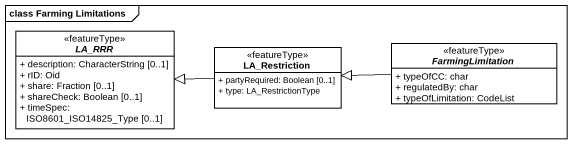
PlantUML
@startuml
mainframe class Farming Limitations
hide circle
hide empty members
skinparam classAttributeIconSize 0
abstract class LA_RRR <<featureType>> #FFFFFF {
  + description: CharacterString [0..1]
  + rID: Oid
  + share: Fraction [0..1]
  + shareCheck: Boolean [0..1]
  + timeSpec: ISO8601_ISO14825_Type [0..1]
}
class LA_Restriction <<featureType>> #FFFFFF {
  + partyRequired: Boolean [0..1]
  + type: LA_RestrictionType
}
abstract class FarmingLimitation <<featureType>> #FFFFFF {
  + typeOfCC: char
  + regulatedBy: char
  + typeOfLimitation: CodeList
}
LA_Restriction -left-|> LA_RRR
FarmingLimitation -left-|> LA_Restriction
@enduml
